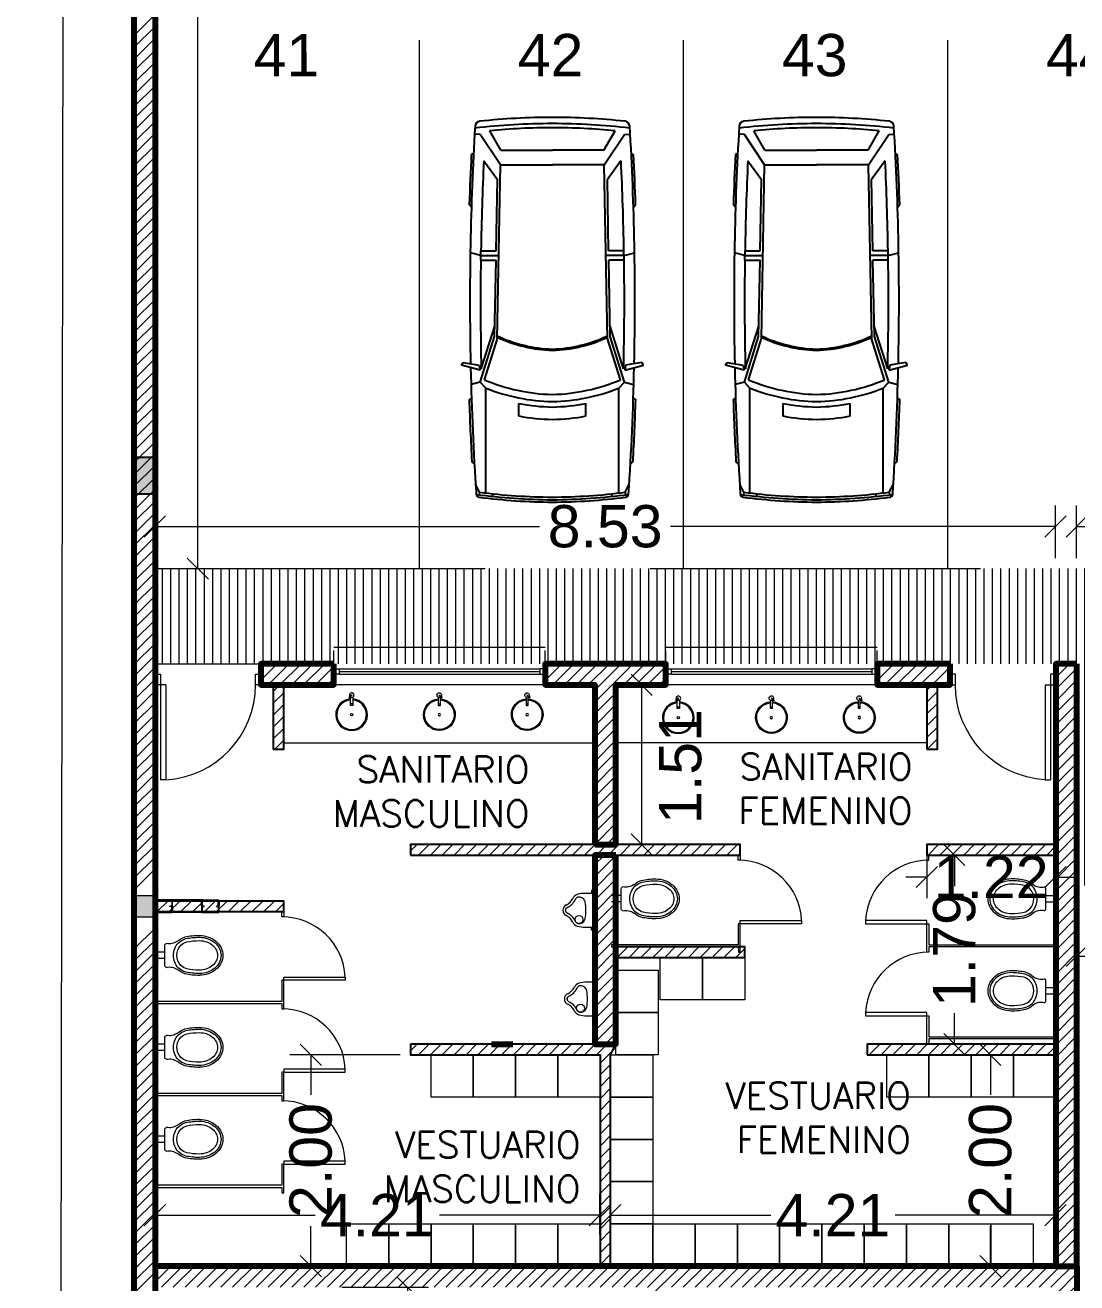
# Model space of a CAD drawing. Header units: inches. Extents: x 2 to 337, y 2 to 182.
# Drawn here: x 140.12 to 150.08, y 118.49 to 130.39 of the extents above; entities that cross this region are included whole.
import ezdxf

# ---------------------------------------------------------------- set-up
doc = ezdxf.new("R2010")
doc.units = ezdxf.units.IN
doc.header["$MEASUREMENT"] = 0
for name, pattern in [('ACAD_ISO10W100', [18, 12, -3, 0, -3]), ('HIDDEN2', [4.7625, 3.175, -1.5875]), ('LÍNEAS_OCULTAS2', [0.1875, 0.125, -0.0625])]:
    doc.linetypes.add(name, pattern=pattern)
for name, color, linetype, lineweight in [('01 eje', 30, 'ACAD_ISO10W100', 9), ('ARQ-CARPINTERIAS', 4, 'Continuous', 9), ('IS-SANITARIOS', 6, 'Continuous', 9), ('L COTAS', 1, 'Continuous', 9), ('l gris', 9, 'Continuous', 5), ('l muro', 5, 'Continuous', 80), ('L PROYEC', 4, 'HIDDEN2', 9), ('LAVADO MU', 10, 'Continuous', 5), ('smr acero', 170, 'Continuous', 15)]:
    doc.layers.add(name, color=color, linetype=linetype, lineweight=lineweight)
for name, color, linetype in [('01-COTAS ESTRUCTURA', 9, 'Continuous'), ('ARQ-MUROCERAMICO8X18X33', 3, 'Continuous'), ('ARQ-TXTS LOCAL', 3, 'Continuous'), ('AUTOS', 9, 'Continuous'), ('l olumnas', 140, 'Continuous')]:
    doc.layers.add(name, color=color, linetype=linetype)
doc.styles.add('2mm para 1.100', font='ARIAL.TTF')
doc.styles.add('3mm para 1.100', font='ARIAL.TTF')
doc.styles.add('RomanS', font='romans.shx')
doc.dimstyles.new('cotas 1.100', dxfattribs={"dimscale": 2, "dimtxt": 0.2, "dimasz": 0.1, "dimexe": 0.1, "dimexo": 0.05, "dimgap": 0.05, "dimtad": 0, "dimzin": 0, "dimdsep": 46, "dimtxsty": '2mm para 1.100', "dimblk": 'OBLIQUE', "dimcen": 0.09, "dimclrd": 256, "dimclre": 256, "dimclrt": 256, "dimaunit": 1, "dimadec": 3, "dimazin": 0, "dimtfac": 1, "dimtofl": 0, "dimtmove": 2, "dimatfit": 3, "dimfxl": 0, "dimtolj": 1, "dimtzin": 0, "dimlwd": -1, "dimlwe": -1, "dimarcsym": 0})
pattern_1 = [(45, (-3306.593005, -702.29074), (-0.0561266008, 0.0561266008), [])]
pattern_2 = [(45, (-3306.593004, -701.49083), (-0.0561266008, 0.0561266008), [])]

# ---------------------------------------------------------------- blocks, each defined once
blk = doc.blocks.new('terreno1')
at = {"layer": '01 eje', "ltscale": 0.05}
blk.add_line((2858.813, 860.328), (2858.813, 730.799), dxfattribs=at)
blk = doc.blocks.new('Bacha de baño 2 pl')
for p, q in [((-0.004, -0.16), (-0.024, -0.176)), ((-0.024, -0.188), (0.004, -0.161)), ((-0.024, -0.176), (-0.024, -0.188)), ((-0.01, -0.256), (-0.01, -0.179)), ((0.011, -0.179), (0.011, -0.256)), ((0.011, -0.243), (-0.01, -0.243)), ((0.011, -0.256), (-0.01, -0.256)), ((0.011, -0.256), (-0.01, -0.256))]:
    blk.add_line(p, q)
at = {"color": 252}
blk.add_circle((0, -0.344), 0.0113, dxfattribs=at)
for centre, radius, start, end in [((0, -0.344), 0.15, 93.6546, 85.9198), ((0, -0.344), 0.14, 93.916, 85.6278), ((0.001, -0.16), 0.0219, 297.5209, 211.2432), ((0.001, -0.16), 0.0219, 232.7873, 242.4791), ((0.001, -0.16), 0.0219, 242.4791, 297.5209), ((-0.002, -0.169), 0.00944, 54.747, 102.6245)]:
    blk.add_arc(centre, radius, start, end)
blk = doc.blocks.new('LZ-PM01$0$MEWAFND$0$MINGI')
for p, q in [((-0.188, 0.016), (-0.168, 0.016)), ((-0.188, 0), (-0.188, 0.016)), ((0.188, 0), (-0.188, 0)), ((0.188, 0.016), (0.168, 0.016)), ((0.188, 0), (0.188, 0.016))]:
    blk.add_line(p, q)
for centre, radius, start, end in [((-0.202, 0.346), 0.17, 302.4219, 333.4809), ((-0.202, 0.346), 0.196, 302.4219, 333.4809), ((-0.001, 0.252), 0.0524, 88.4121, 159.8647), ((-0.015, 0.255), 0.0124, 149.9952, 163.3504), ((-0.001, 0.252), 0.0264, 88.4121, 159.8647), ((0, 0.299), 0.0202, 267.956, 272.044), ((0.001, 0.252), 0.0524, 20.1353, 91.5879), ((0.001, 0.252), 0.0264, 20.1353, 91.5879), ((0.015, 0.255), 0.0124, 16.6496, 30.0048), ((0.202, 0.346), 0.196, 206.5191, 237.5781), ((0.202, 0.346), 0.17, 206.5191, 237.5781), ((0.16, 0.08), 0.32, 165.54, 180), ((-0.087, 0.143), 0.0648, 111.7562, 164.4084), ((-0.087, 0.143), 0.0388, 111.7562, 111.7562), ((-0.061, 0.142), 0.0647, 170.1127, 245.0367), ((-0.087, 0.143), 0.0388, 118.9977, 164.4084), ((-0.141, 0.258), 0.0887, 293.0794, 299.3743), ((0.061, 0.142), 0.0647, 294.9633, 9.8873), ((0.141, 0.258), 0.0887, 240.6257, 246.9206), ((0.087, 0.143), 0.0388, 15.5916, 61.0023), ((0.087, 0.143), 0.0648, 15.5916, 68.2438), ((-0.16, 0.08), 0.32, 0, 14.46), ((-0.168, 0.024), 0.008, 270, 1.2596), ((1.082, 0.051), 1.242, 178.6838, 181.2596), ((-0.06, 0.149), 0.0714, 247.0115, 257.3819), ((0, 0.496), 0.423, 259.6448, 270), ((0, 0.496), 0.423, 270, 280.3552), ((0.06, 0.149), 0.0714, 282.6181, 292.9885), ((-1.082, 0.051), 1.242, 358.7404, 1.3162), ((0.168, 0.024), 0.008, 178.7404, 270)]:
    blk.add_arc(centre, radius, start, end)
blk = doc.blocks.new('Inodoro')
for p, q in [((626.156, 117.888), (626.341, 117.888)), ((626.219, 117.888), (626.219, 117.797)), ((626.279, 117.888), (626.279, 117.797))]:
    blk.add_line(p, q)
for points in [[(626.248, 118.421, 0.114233), (626.185, 118.406, 0.103679), (626.128, 118.362, 0.091573), (626.091, 118.297, 0.084524), (626.077, 118.216, 0.050698), (626.09, 118.087, 0.096685), (626.129, 118.018, 0.193549), (626.249, 117.971, 0.193549), (626.368, 118.018, 0.096685), (626.407, 118.087, 0.050698), (626.42, 118.216, 0.084524), (626.406, 118.297, 0.091573), (626.369, 118.362, 0.103679), (626.312, 118.406, 0.114233), (626.249, 118.421)], [(626.248, 118.388, 0.114233), (626.199, 118.377, 0.103679), (626.153, 118.341, 0.091573), (626.121, 118.286, 0.084532), (626.109, 118.216, 0.049852), (626.121, 118.096, 0.091573), (626.153, 118.041, 0.190851), (626.249, 118.003, 0.190851), (626.344, 118.041, 0.091573), (626.376, 118.096, 0.049852), (626.388, 118.216, 0.084532), (626.376, 118.286, 0.091573), (626.344, 118.341, 0.103679), (626.298, 118.377, 0.114233), (626.249, 118.388)]]:
    blk.add_lwpolyline(points, format="xyb")
for centre, radius, start, end in [((626.263, 118.248), 0.194, 116.0672, 139.7441), ((626.248, 118.278), 0.16, 90, 116.0672), ((626.249, 118.278), 0.16, 63.9328, 90), ((626.234, 118.248), 0.194, 40.2559, 63.9328), ((626.322, 118.216), 0.262, 160.6726, 180), ((626.286, 118.228), 0.224, 139.7441, 160.6726), ((626.211, 118.228), 0.224, 19.3274, 40.2559), ((626.175, 118.216), 0.262, 0, 19.3274), ((626.697, 118.216), 0.638, 179.974, 192.3597), ((625.8, 118.216), 0.638, 347.6403, 0.026), ((626.286, 118.153), 0.224, 199.3274, 220.2559), ((626.211, 118.153), 0.224, 319.7441, 340.6726), ((626.019, 117.935), 0.12, 345.846, 37.6011), ((626.478, 117.935), 0.12, 142.3989, 194.154), ((626.156, 117.908), 0.02, 188.0487, 271.2546), ((626.341, 117.908), 0.02, 268.7454, 351.9513)]:
    blk.add_arc(centre, radius, start, end)
blk = doc.blocks.new('SE-PM01$0$P3')
for p, q in [((7, 19.56), (6.1, 19.56)), ((6.1, 19.509), (6.1, 19.56)), ((7, 19.509), (7, 19.56))]:
    blk.add_line(p, q)
at = {"ltscale": 200}
blk.add_line((7, 19.509), (6.1, 19.509), dxfattribs=at)
for points in [[(7.1, 19.61), (7.1, 19.56), (7, 19.56), (7, 19.61)], [(7.1, 18.66), (7.1, 18.61), (7, 18.61), (7, 18.66)]]:
    blk.add_lwpolyline(points, close=True, dxfattribs=at)
blk.add_arc((7, 19.56), 0.9, 183.2763, 270, dxfattribs=at)
blk = doc.blocks.new('E-120')
for p, q in [((1.249, 0.685), (1.297, 0.862)), ((1.297, 0.862), (1.321, 0.845)), ((1.321, 0.845), (1.297, 0.693)), ((0.094, 0.689), (0.171, 0.727)), ((0.361, 0.738), (0.383, 0.763)), ((0.982, 0.765), (0.969, 0.788)), ((1.136, 0.683), (1.111, 0.769)), ((2.333, 0.678), (2.358, 0.777)), ((2.789, 0.766), (2.813, 0.786)), ((3.294, 0.746), (3.29, 0.767)), ((3.477, 0.683), (3.48, 0.736)), ((0.094, 0.689), (0.069, 0.692)), ((0.086, 0.63), (1.078, 0.63)), ((1.078, 0.63), (1.136, 0.683)), ((1.136, 0.683), (1.566, 0.548)), ((1.158, 0.644), (1.558, 0.518)), ((1.297, 0.693), (1.249, 0.685)), ((1.26, 0.674), (1.665, 0.546)), ((2.29, 0.678), (2.29, 0.534)), ((2.29, 0.678), (2.378, 0.677)), ((2.333, 0.678), (2.333, 0.507)), ((2.378, 0.678), (2.378, 0.532)), ((3.228, 0.649), (3.052, 0.52)), ((3.191, 0.491), (3.477, 0.683)), ((0.079, 0.567), (0.054, 0.569)), ((1.546, 0.522), (3.191, 0.491)), ((1.566, 0.548), (2.29, 0.534)), ((2.378, 0.532), (3.052, 0.52)), ((3.191, 0.491), (3.191, 0)), ((3.328, 0.488), (3.513, 0.594)), ((3.328, 0.488), (3.328, 0)), ((0.814, 0.317), (0.934, 0.317)), ((3.191, -0.491), (3.191, 0)), ((3.328, -0.488), (3.328, 0)), ((0.814, -0.317), (0.934, -0.317)), ((0.078, -0.558), (0.053, -0.562)), ((1.136, -0.683), (1.566, -0.548)), ((1.158, -0.644), (1.558, -0.518)), ((1.26, -0.674), (1.665, -0.546)), ((1.546, -0.522), (3.191, -0.491)), ((1.566, -0.548), (2.29, -0.534)), ((2.29, -0.678), (2.29, -0.534)), ((2.333, -0.678), (2.333, -0.507)), ((2.378, -0.532), (3.052, -0.52)), ((2.378, -0.678), (2.378, -0.532)), ((3.228, -0.649), (3.052, -0.52)), ((3.191, -0.491), (3.477, -0.683)), ((3.328, -0.488), (3.513, -0.594)), ((0.094, -0.689), (0.069, -0.692)), ((0.086, -0.63), (1.078, -0.63)), ((0.094, -0.689), (0.171, -0.727)), ((1.078, -0.63), (1.136, -0.683)), ((1.136, -0.683), (1.111, -0.769)), ((1.249, -0.685), (1.297, -0.862)), ((1.297, -0.693), (1.249, -0.685)), ((1.321, -0.845), (1.297, -0.693)), ((2.29, -0.678), (2.378, -0.677)), ((2.333, -0.678), (2.358, -0.777)), ((3.477, -0.683), (3.48, -0.736)), ((0.361, -0.738), (0.383, -0.763)), ((0.982, -0.765), (0.969, -0.788)), ((2.789, -0.766), (2.813, -0.786)), ((3.294, -0.746), (3.29, -0.767)), ((1.297, -0.862), (1.321, -0.845))]:
    blk.add_line(p, q)
for centre, radius, start, end in [((5.769, -0.04), 5.747, 172.3934, 179.5979), ((0.077, 0.691), 0.03, 93.7373, 172.6816), ((1.903, -27.265), 28.046, 91.2874, 93.7373), ((1.903, -27.265), 28.069, 91.9055, 93.1027), ((1.903, -27.265), 28.046, 86.6212, 91.2121), ((1.903, -27.258), 28.06, 87.167, 88.1406), ((-2.869, -0.011), 6.45, 0.1016, 6.6242), ((3.553, 0.682), 0.05, 6.1594, 86.6212), ((5.769, -0.04), 5.769, 172.6816, 179.5994), ((5.769, -0.04), 5.722, 172.6816, 179.5961), ((2.76, -0.04), 1.81, 158.2817, 178.7222), ((2.76, -0.04), 1.742, 156.8644, 178.6721), ((1.903, -27.265), 27.946, 89.2062, 91.3172), ((1.903, -27.265), 27.946, 87.2823, 89.0264), ((-2.869, -0.011), 6.509, 0.1007, 6.1594), ((2.76, -0.04), 1.325, 155.0855, 178.2544), ((2.76, -0.04), 1.313, 154.6813, 178.2383), ((-2.869, -0.011), 6.411, 0.1023, 5.4171), ((2.76, -0.04), 1.978, 169.5792, 178.8307), ((2.76, -0.04), 1.861, 168.9125, 178.7568), ((5.769, 0.04), 5.769, 180.4006, 187.3184), ((5.769, 0.04), 5.747, 180.4021, 187.6066), ((5.769, 0.04), 5.722, 180.4039, 187.3184), ((2.76, 0.04), 1.978, 181.1693, 190.4208), ((2.76, 0.04), 1.861, 181.2432, 191.0875), ((2.76, 0.04), 1.81, 181.2778, 201.7183), ((2.76, 0.04), 1.742, 181.3279, 203.1356), ((2.76, 0.04), 1.325, 181.7456, 204.9145), ((2.76, 0.04), 1.313, 181.7617, 205.3187), ((-2.869, 0.011), 6.45, 353.3758, 359.8984), ((-2.869, 0.011), 6.411, 354.5829, 359.8977), ((-2.869, 0.011), 6.509, 353.8406, 359.8993), ((0.077, -0.691), 0.03, 187.3184, 266.2627), ((1.903, 27.265), 27.946, 268.6828, 270.7938), ((1.903, 27.265), 27.946, 270.9736, 272.7177), ((3.553, -0.682), 0.05, 273.3788, 353.8406), ((1.903, 27.265), 28.046, 266.2627, 268.7126), ((1.903, 27.265), 28.069, 266.8973, 268.0945), ((1.903, 27.265), 28.046, 268.7879, 273.3788), ((1.903, 27.258), 28.06, 271.8594, 272.833)]:
    blk.add_arc(centre, radius, start, end)
blk = doc.blocks.new('_Oblique')
at = {"color": 0, "linetype": 'ByBlock', "lineweight": -2}
blk.add_line((-0.5, -0.5), (0.5, 0.5), dxfattribs=at)
blk = doc.blocks.new('*D301')
at = {"layer": 'Defpoints', "color": 0}
for p in [(140.52, 156.769), (141.35, 156.768), (141.15, 31.949)]:
    blk.add_point(p, dxfattribs=at)
at = {"layer": 'L COTAS'}
for p, q in [((141.25, 156.768), (140.32, 156.77)), ((140.52, 156.769), (140.421, 95.269)), ((140.32, 31.95), (140.418, 93.45)), ((141.05, 31.949), (140.12, 31.95))]:
    blk.add_line(p, q, dxfattribs=at)
at = {"layer": 'L COTAS', "xscale": 0.2, "yscale": 0.2, "zscale": 0.2}
for p, rotation in [((140.52, 156.769), 89.90828215739022), ((140.32, 31.95), 269.9082821573902)]:
    blk.add_blockref('_Oblique', p, dxfattribs=dict(at, rotation=rotation))
at = {"layer": 'L COTAS', "insert": (140.42, 94.36), "char_height": 0.4, "attachment_point": 5, "rotation": 89.9083, "style": '2mm para 1.100'}
blk.add_mtext('\\A1;124.82', dxfattribs=at)
blk = doc.blocks.new('*D302')
at = {"layer": 'Defpoints', "color": 0}
for p in [(141.35, 156.594), (141.755, 156.594), (141.35, 125.25)]:
    blk.add_point(p, dxfattribs=at)
at = {"layer": 'L COTAS'}
for p, q in [((141.45, 156.594), (141.955, 156.594)), ((141.755, 156.594), (141.755, 141.696)), ((141.755, 125.25), (141.755, 140.148)), ((141.45, 125.25), (141.955, 125.25))]:
    blk.add_line(p, q, dxfattribs=at)
at = {"layer": 'L COTAS', "xscale": 0.2, "yscale": 0.2, "zscale": 0.2}
for p, rotation in [((141.755, 156.594), 90), ((141.755, 125.25), 270)]:
    blk.add_blockref('_Oblique', p, dxfattribs=dict(at, rotation=rotation))
at = {"layer": 'L COTAS', "insert": (141.755, 140.922), "char_height": 0.4, "attachment_point": 5, "rotation": 90, "style": '2mm para 1.100'}
blk.add_mtext('\\A1;31.34', dxfattribs=at)
blk = doc.blocks.new('*D303')
at = {"layer": 'Defpoints', "color": 0}
for p in [(149.873, 125.648), (141.347, 125.25), (149.873, 125.25)]:
    blk.add_point(p, dxfattribs=at)
at = {"layer": 'L COTAS'}
for p, q in [((141.347, 125.35), (141.347, 125.848)), ((149.873, 125.35), (149.873, 125.848)), ((141.347, 125.648), (144.99, 125.648)), ((149.873, 125.648), (146.23, 125.648))]:
    blk.add_line(p, q, dxfattribs=at)
at = {"layer": 'L COTAS', "xscale": 0.2, "yscale": 0.2, "zscale": 0.2, "rotation": 180}
blk.add_blockref('_Oblique', (141.347, 125.648), dxfattribs=at)
at = {"layer": 'L COTAS', "xscale": 0.2, "yscale": 0.2, "zscale": 0.2}
blk.add_blockref('_Oblique', (149.873, 125.648), dxfattribs=at)
at = {"layer": 'L COTAS', "insert": (145.61, 125.648), "char_height": 0.4, "attachment_point": 5, "style": '2mm para 1.100'}
blk.add_mtext('\\A1;8.53', dxfattribs=at)
blk = doc.blocks.new('*D304')
at = {"layer": 'Defpoints', "color": 0}
for p in [(184.909, 125.648), (150.073, 125.25), (184.909, 125.254)]:
    blk.add_point(p, dxfattribs=at)
at = {"layer": 'L COTAS'}
for p, q in [((150.073, 125.35), (150.073, 125.848)), ((184.909, 125.354), (184.909, 125.848)), ((150.073, 125.648), (166.717, 125.648)), ((184.909, 125.648), (168.265, 125.648))]:
    blk.add_line(p, q, dxfattribs=at)
at = {"layer": 'L COTAS', "xscale": 0.2, "yscale": 0.2, "zscale": 0.2, "rotation": 180}
blk.add_blockref('_Oblique', (150.073, 125.648), dxfattribs=at)
at = {"layer": 'L COTAS', "xscale": 0.2, "yscale": 0.2, "zscale": 0.2}
blk.add_blockref('_Oblique', (184.909, 125.648), dxfattribs=at)
at = {"layer": 'L COTAS', "insert": (167.491, 125.648), "char_height": 0.4, "attachment_point": 5, "style": '2mm para 1.100'}
blk.add_mtext('\\A1;34.84', dxfattribs=at)
blk = doc.blocks.new('*D305')
at = {"layer": 'Defpoints', "color": 0}
for p in [(145.71, 124.15), (145.955, 122.64), (145.955, 122.64)]:
    blk.add_point(p, dxfattribs=at)
at = {"layer": 'L COTAS'}
for p, q in [((145.81, 124.15), (146.155, 124.15)), ((145.955, 124.15), (145.955, 122.64)), ((145.855, 122.64), (145.755, 122.64))]:
    blk.add_line(p, q, dxfattribs=at)
at = {"layer": 'L COTAS', "xscale": 0.2, "yscale": 0.2, "zscale": 0.2}
for p, rotation in [((145.955, 124.15), 90), ((145.955, 122.64), 270)]:
    blk.add_blockref('_Oblique', p, dxfattribs=dict(at, rotation=rotation))
at = {"layer": 'L COTAS', "insert": (146.323, 123.377), "char_height": 0.4, "attachment_point": 5, "rotation": 90, "style": '2mm para 1.100'}
blk.add_mtext('\\A1;1.51', dxfattribs=at)
blk = doc.blocks.new('*D306')
at = {"layer": 'Defpoints', "color": 0}
for p in [(148.655, 122.59), (149.873, 122.64), (149.873, 122.332)]:
    blk.add_point(p, dxfattribs=at)
at = {"layer": 'L COTAS'}
for p, q in [((148.655, 122.49), (148.655, 122.132)), ((149.873, 122.54), (149.873, 122.132)), ((148.655, 122.332), (148.455, 122.332)), ((149.873, 122.332), (150.073, 122.332))]:
    blk.add_line(p, q, dxfattribs=at)
at = {"layer": 'L COTAS', "xscale": 0.2, "yscale": 0.2, "zscale": 0.2}
blk.add_blockref('_Oblique', (148.655, 122.332), dxfattribs=at)
at = {"layer": 'L COTAS', "xscale": 0.2, "yscale": 0.2, "zscale": 0.2, "rotation": 180}
blk.add_blockref('_Oblique', (149.873, 122.332), dxfattribs=at)
at = {"layer": 'L COTAS', "insert": (149.264, 122.332), "char_height": 0.4, "attachment_point": 5, "style": '2mm para 1.100'}
blk.add_mtext('\\A1;1.22', dxfattribs=at)
blk = doc.blocks.new('*D307')
at = {"layer": 'Defpoints', "color": 0}
for p in [(149.873, 119.133), (145.66, 118.85), (149.873, 118.85)]:
    blk.add_point(p, dxfattribs=at)
at = {"layer": 'L COTAS'}
for p, q in [((145.66, 118.95), (145.66, 119.333)), ((149.873, 118.95), (149.873, 119.333)), ((145.66, 119.133), (147.177, 119.133)), ((149.873, 119.133), (148.355, 119.133))]:
    blk.add_line(p, q, dxfattribs=at)
at = {"layer": 'L COTAS', "xscale": 0.2, "yscale": 0.2, "zscale": 0.2, "rotation": 180}
blk.add_blockref('_Oblique', (145.66, 119.133), dxfattribs=at)
at = {"layer": 'L COTAS', "xscale": 0.2, "yscale": 0.2, "zscale": 0.2}
blk.add_blockref('_Oblique', (149.873, 119.133), dxfattribs=at)
at = {"layer": 'L COTAS', "insert": (147.766, 119.133), "char_height": 0.4, "attachment_point": 5, "style": '2mm para 1.100'}
blk.add_mtext('\\A1;4.21', dxfattribs=at)
blk = doc.blocks.new('*D308')
at = {"layer": 'Defpoints', "color": 0}
for p in [(148.916, 122.54), (149.022, 122.54), (148.916, 120.75)]:
    blk.add_point(p, dxfattribs=at)
at = {"layer": 'L COTAS'}
for p, q in [((148.922, 122.54), (148.716, 122.54)), ((148.916, 122.54), (148.916, 122.246)), ((148.916, 120.75), (148.916, 121.044)), ((148.816, 120.75), (148.716, 120.75))]:
    blk.add_line(p, q, dxfattribs=at)
at = {"layer": 'L COTAS', "xscale": 0.2, "yscale": 0.2, "zscale": 0.2}
for p, rotation in [((148.916, 122.54), 90), ((148.916, 120.75), 270)]:
    blk.add_blockref('_Oblique', p, dxfattribs=dict(at, rotation=rotation))
at = {"layer": 'L COTAS', "insert": (148.916, 121.645), "char_height": 0.4, "attachment_point": 5, "rotation": 90, "style": '2mm para 1.100'}
blk.add_mtext('\\A1;1.79', dxfattribs=at)
blk = doc.blocks.new('*D309')
at = {"layer": 'Defpoints', "color": 0}
for p in [(141.347, 119.133), (141.347, 118.85), (145.56, 118.85)]:
    blk.add_point(p, dxfattribs=at)
at = {"layer": 'L COTAS'}
for p, q in [((141.347, 118.95), (141.347, 119.333)), ((145.56, 118.95), (145.56, 119.333)), ((141.347, 119.133), (142.865, 119.133)), ((145.56, 119.133), (144.043, 119.133))]:
    blk.add_line(p, q, dxfattribs=at)
at = {"layer": 'L COTAS', "xscale": 0.2, "yscale": 0.2, "zscale": 0.2, "rotation": 180}
blk.add_blockref('_Oblique', (141.347, 119.133), dxfattribs=at)
at = {"layer": 'L COTAS', "xscale": 0.2, "yscale": 0.2, "zscale": 0.2}
blk.add_blockref('_Oblique', (145.56, 119.133), dxfattribs=at)
at = {"layer": 'L COTAS', "insert": (143.454, 119.133), "char_height": 0.4, "attachment_point": 5, "style": '2mm para 1.100'}
blk.add_mtext('\\A1;4.21', dxfattribs=at)
blk = doc.blocks.new('*D385')
at = {"layer": 'Defpoints', "color": 0}
for p in [(148.982, 120.65), (148.982, 118.65), (149.257, 118.65)]:
    blk.add_point(p, dxfattribs=at)
at = {"layer": 'L COTAS'}
for p, q in [((149.082, 120.65), (149.457, 120.65)), ((149.257, 120.65), (149.257, 120.272)), ((149.257, 118.65), (149.257, 119.028)), ((149.082, 118.65), (149.457, 118.65))]:
    blk.add_line(p, q, dxfattribs=at)
at = {"layer": 'L COTAS', "xscale": 0.2, "yscale": 0.2, "zscale": 0.2}
for p, rotation in [((149.257, 120.65), 90), ((149.257, 118.65), 270)]:
    blk.add_blockref('_Oblique', p, dxfattribs=dict(at, rotation=rotation))
at = {"layer": 'L COTAS', "insert": (149.257, 119.65), "char_height": 0.4, "attachment_point": 5, "rotation": 90, "style": '2mm para 1.100'}
blk.add_mtext('\\A1;2.00', dxfattribs=at)
blk = doc.blocks.new('*D464')
at = {"layer": 'Defpoints', "color": 0}
for p in [(143.769, 120.65), (142.824, 118.65), (143.769, 118.65)]:
    blk.add_point(p, dxfattribs=at)
at = {"layer": 'L COTAS'}
for p, q in [((143.669, 120.65), (142.624, 120.65)), ((142.824, 120.65), (142.824, 120.272)), ((142.824, 118.65), (142.824, 119.028)), ((143.669, 118.65), (142.624, 118.65))]:
    blk.add_line(p, q, dxfattribs=at)
at = {"layer": 'L COTAS', "xscale": 0.2, "yscale": 0.2, "zscale": 0.2}
for p, rotation in [((142.824, 120.65), 90), ((142.824, 118.65), 270)]:
    blk.add_blockref('_Oblique', p, dxfattribs=dict(at, rotation=rotation))
at = {"layer": 'L COTAS', "insert": (142.824, 119.65), "char_height": 0.4, "attachment_point": 5, "rotation": 90, "style": '2mm para 1.100'}
blk.add_mtext('\\A1;2.00', dxfattribs=at)
blk = doc.blocks.new('*D386')
at = {"layer": 'Defpoints', "color": 0}
for p in [(153.017, 122.002), (153.017, 121.584), (150.075, 121.152)]:
    blk.add_point(p, dxfattribs=at)
at = {"layer": 'L COTAS'}
for p, q in [((153.017, 121.902), (153.017, 121.384)), ((150.075, 121.252), (150.075, 121.784)), ((150.075, 121.584), (150.924, 121.584)), ((153.017, 121.584), (152.168, 121.584))]:
    blk.add_line(p, q, dxfattribs=at)
at = {"layer": 'L COTAS', "xscale": 0.2, "yscale": 0.2, "zscale": 0.2, "rotation": 180}
blk.add_blockref('_Oblique', (150.075, 121.584), dxfattribs=at)
at = {"layer": 'L COTAS', "xscale": 0.2, "yscale": 0.2, "zscale": 0.2}
blk.add_blockref('_Oblique', (153.017, 121.584), dxfattribs=at)
at = {"layer": 'L COTAS', "insert": (151.546, 121.584), "char_height": 0.4, "attachment_point": 5, "style": '2mm para 1.100'}
blk.add_mtext('\\A1;2.94', dxfattribs=at)
blk = doc.blocks.new('*D390')
at = {"layer": 'Defpoints', "color": 0}
for p in [(143.017, 118.45), (143.739, 118.45), (143.017, 115.355)]:
    blk.add_point(p, dxfattribs=at)
at = {"layer": 'L COTAS'}
for p, q in [((143.117, 118.45), (143.939, 118.45)), ((143.739, 118.45), (143.739, 117.522)), ((143.739, 115.355), (143.739, 116.283)), ((143.117, 115.355), (143.939, 115.355))]:
    blk.add_line(p, q, dxfattribs=at)
at = {"layer": 'L COTAS', "xscale": 0.2, "yscale": 0.2, "zscale": 0.2}
for p, rotation in [((143.739, 118.45), 90), ((143.739, 115.355), 270)]:
    blk.add_blockref('_Oblique', p, dxfattribs=dict(at, rotation=rotation))
at = {"layer": 'L COTAS', "insert": (143.739, 116.902), "char_height": 0.4, "attachment_point": 5, "rotation": 90, "style": '2mm para 1.100'}
blk.add_mtext('\\A1;3.09', dxfattribs=at)
blk = doc.blocks.new('base1')
at = {"layer": 'smr acero'}
h = blk.add_hatch(color=256, dxfattribs=at)
h.dxf.hatch_style = 1
h.paths.add_polyline_path([(4862.665, 1040.797), (4862.665, 1040.597), (4862.465, 1040.597), (4862.465, 1040.797)])
for p, q in [((4863.111, 1040.757), (4862.809, 1040.757)), ((4863.111, 1040.637), (4862.809, 1040.637))]:
    blk.add_line(p, q, dxfattribs=at)
blk.add_lwpolyline([(4862.465, 1040.597), (4862.665, 1040.597), (4862.665, 1040.797), (4862.465, 1040.797)], close=True, dxfattribs=at)
for points in [[(4862.819, 1040.757), (4862.671, 1040.757, 0.414214), (4862.665, 1040.751), (4862.665, 1040.703, 0.414214), (4862.671, 1040.697), (4862.685, 1040.697), (4862.685, 1040.699), (4862.673, 1040.699, -0.414214), (4862.667, 1040.705), (4862.667, 1040.749, -0.414214), (4862.673, 1040.755), (4862.817, 1040.755, -0.414214), (4862.823, 1040.749), (4862.823, 1040.705, -0.414214), (4862.817, 1040.699), (4862.805, 1040.699), (4862.805, 1040.697), (4862.819, 1040.697, 0.414214), (4862.825, 1040.703), (4862.825, 1040.751, 0.414214)], [(4862.819, 1040.637), (4862.671, 1040.637, -0.414214), (4862.665, 1040.643), (4862.665, 1040.691, -0.414214), (4862.671, 1040.697), (4862.685, 1040.697), (4862.685, 1040.695), (4862.673, 1040.695, 0.414214), (4862.667, 1040.689), (4862.667, 1040.645, 0.414214), (4862.673, 1040.639), (4862.817, 1040.639, 0.414214), (4862.823, 1040.645), (4862.823, 1040.689, 0.414214), (4862.817, 1040.695), (4862.805, 1040.695), (4862.805, 1040.697), (4862.819, 1040.697, -0.414214), (4862.825, 1040.691), (4862.825, 1040.643, -0.414214)], [(4863.111, 1040.757), (4863.259, 1040.757, -0.414214), (4863.265, 1040.751), (4863.265, 1040.703, -0.414214), (4863.259, 1040.697), (4863.245, 1040.697), (4863.245, 1040.699), (4863.257, 1040.699, 0.414214), (4863.263, 1040.705), (4863.263, 1040.749, 0.414214), (4863.257, 1040.755), (4863.113, 1040.755, 0.414214), (4863.107, 1040.749), (4863.107, 1040.705, 0.414214), (4863.113, 1040.699), (4863.125, 1040.699), (4863.125, 1040.697), (4863.111, 1040.697, -0.414214), (4863.105, 1040.703), (4863.105, 1040.751, -0.414214)], [(4863.111, 1040.637), (4863.259, 1040.637, 0.414214), (4863.265, 1040.643), (4863.265, 1040.691, 0.414214), (4863.259, 1040.697), (4863.245, 1040.697), (4863.245, 1040.695), (4863.257, 1040.695, -0.414214), (4863.263, 1040.689), (4863.263, 1040.645, -0.414214), (4863.257, 1040.639), (4863.113, 1040.639, -0.414214), (4863.107, 1040.645), (4863.107, 1040.689, -0.414214), (4863.113, 1040.695), (4863.125, 1040.695), (4863.125, 1040.697), (4863.111, 1040.697, 0.414214), (4863.105, 1040.691), (4863.105, 1040.643, 0.414214)]]:
    blk.add_lwpolyline(points, format="xyb", close=True, dxfattribs=at)

msp = doc.modelspace()

# ---------------------------------------------------------------- hatches: boundary and pattern name
at = {"layer": 'l gris'}
h = msp.add_hatch(dxfattribs=at)
h.set_pattern_fill('LINE', color=256, scale=0.025, angle=90)
h.set_pattern_definition([(90, (-3667.70768, -701.38761), (-0.079375, 5e-18), [])])
h.paths.add_polyline_path([(141.35, 125.25), (170.35, 125.25), (170.369, 125.055), (170.426, 124.868), (170.518, 124.695), (170.643, 124.543), (170.794, 124.419), (170.967, 124.326), (171.155, 124.269), (171.35, 124.25), (185.111, 124.25), (185.156, 122.252), (150.075, 122.252), (150.075, 124.35), (141.35, 124.35)])
at = {"layer": 'LAVADO MU'}
h = msp.add_hatch(dxfattribs=at)
h.set_pattern_fill('ANSI31', color=256, scale=0.025)
h.set_pattern_definition([(45, (-3306.30739, -703.44083), (-0.0561266008, 0.0561266008), [])])
h.paths.add_polyline_path([(150.075, 124.35), (149.875, 124.35), (149.875, 118.65), (141.35, 118.65), (141.35, 118.45), (146.012, 118.45), (146.012, 116.505), (144.862, 116.505), (144.862, 116.355), (146.162, 116.355), (146.162, 118.45), (149.875, 118.45), (149.875, 115.357), (146.012, 115.357), (146.012, 115.207), (149.875, 115.207), (149.875, 113.354), (149.412, 113.354), (149.412, 113.138), (150.075, 113.154)])
h = msp.add_hatch(dxfattribs=at)
h.set_pattern_fill('ANSI31', color=256, scale=0.025)
h.set_pattern_definition(pattern_1)
h.paths.add_polyline_path([(143.041, 124.35), (142.35, 124.35), (142.35, 124.15), (142.469, 124.15), (142.469, 124.15), (142.569, 124.15), (143.041, 124.15)])
h = msp.add_hatch(dxfattribs=at)
h.set_pattern_fill('ANSI31', color=256, scale=0.025)
h.set_pattern_definition(pattern_1)
h.paths.add_polyline_path([(146.184, 124.35), (145.041, 124.35), (145.041, 124.15), (145.512, 124.15), (145.512, 122.64), (145.712, 122.64), (145.712, 124.15), (146.184, 124.15)])
h = msp.add_hatch(dxfattribs=at)
h.set_pattern_fill('ANSI31', color=256, scale=0.025)
h.set_pattern_definition(pattern_1)
h.paths.add_polyline_path([(148.875, 124.35), (148.184, 124.35), (148.184, 124.15), (148.655, 124.15), (148.655, 124.15), (148.755, 124.15), (148.875, 124.15)], flags=17)
h = msp.add_hatch(dxfattribs=at)
h.set_pattern_fill('ANSI31', color=256, scale=0.025)
h.set_pattern_definition(pattern_1)
h.paths.add_polyline_path([(142.569, 124.15), (142.469, 124.15), (142.469, 123.54), (142.569, 123.54)])
h = msp.add_hatch(dxfattribs=at)
h.set_pattern_fill('ANSI31', color=256, scale=0.025)
h.set_pattern_definition(pattern_1)
h.paths.add_polyline_path([(148.755, 124.15), (148.655, 124.15), (148.655, 123.54), (148.755, 123.54)])
h = msp.add_hatch(dxfattribs=at)
h.set_pattern_fill('ANSI31', color=256, scale=0.025)
h.set_pattern_definition([(45, (-3306.590005, -702.29074), (-0.0561266008, 0.0561266008), [])])
h.paths.add_polyline_path([(146.889, 122.64), (143.769, 122.64), (143.769, 122.54), (144.538, 122.54), (144.538, 122.54), (144.738, 122.54), (146.889, 122.54)])
h = msp.add_hatch(dxfattribs=at)
h.set_pattern_fill('ANSI31', color=256, scale=0.025)
h.set_pattern_definition(pattern_1)
h.paths.add_polyline_path([(149.875, 122.64), (148.655, 122.64), (148.655, 122.54), (149.875, 122.54)])
h = msp.add_hatch(dxfattribs=at)
h.set_pattern_fill('ANSI31', color=256, scale=0.025)
h.set_pattern_definition([(45, (-3305.615705, -702.29074), (-0.0561266008, 0.0561266008), [])])
h.paths.add_polyline_path([(145.712, 121.67), (145.712, 121.69), (145.712, 122.54), (145.512, 122.54), (145.512, 120.75), (145.712, 120.75), (145.712, 120.8), (145.712, 120.8), (145.712, 120.82), (145.712, 121.67)])
h = msp.add_hatch(dxfattribs=at)
h.set_pattern_fill('ANSI31', color=256, scale=0.025)
h.set_pattern_definition([(45, (-3306.593005, -702.82552), (-0.0561266008, 0.0561266008), [])])
h.paths.add_polyline_path([(142.569, 122.105), (141.35, 122.105), (141.35, 122.005), (142.569, 122.005)])
h = msp.add_hatch(dxfattribs=at)
h.set_pattern_fill('ANSI31', color=256, scale=0.025)
h.set_pattern_definition([(45, (-3309.535605, -703.26078), (-0.0561266008, 0.0561266008), [])])
h.paths.add_polyline_path([(146.932, 121.67), (145.712, 121.67), (145.712, 121.57), (146.932, 121.57)])
h = msp.add_hatch(dxfattribs=at)
h.set_pattern_fill('ANSI31', color=256, scale=0.025)
h.set_pattern_definition(pattern_2)
h.paths.add_polyline_path([(145.712, 120.75), (145.955, 120.75), (145.935, 120.75), (143.769, 120.75), (143.769, 120.65), (145.562, 120.65), (145.562, 118.735), (145.562, 118.65), (145.662, 118.65), (145.662, 120.65), (145.684, 120.65)])
h = msp.add_hatch(dxfattribs=at)
h.set_pattern_fill('ANSI31', color=256, scale=0.025)
h.set_pattern_definition(pattern_2)
h.paths.add_polyline_path([(149.875, 120.75), (148.089, 120.75), (148.089, 120.65), (149.875, 120.65)])
at = {"layer": 'smr acero'}
h = msp.add_hatch(color=256, dxfattribs=at)
h.dxf.hatch_style = 1
h.paths.add_polyline_path([(141.15, 126.305), (141.15, 125.955), (141.35, 125.955), (141.35, 126.305)])

# ---------------------------------------------------------------- linework, layer by layer
at = {"layer": 'ARQ-MUROCERAMICO8X18X33'}
for points in [[(142.469, 123.54), (142.569, 123.54), (142.569, 124.15), (142.469, 124.15)], [(148.655, 123.54), (148.755, 123.54), (148.755, 124.15), (148.655, 124.15)], [(143.769, 122.54), (146.889, 122.54), (146.889, 122.64), (143.769, 122.64)], [(148.655, 122.54), (149.875, 122.54), (149.875, 122.64), (148.655, 122.64)], [(141.349, 122.005), (142.569, 122.005), (142.569, 122.105), (141.349, 122.105)], [(145.712, 121.57), (146.932, 121.57), (146.932, 121.67), (145.712, 121.67)], [(143.769, 120.75), (143.769, 120.65), (145.562, 120.65), (145.562, 118.65), (145.662, 118.65), (145.662, 120.65), (145.662, 120.65), (145.712, 120.75)], [(148.089, 120.65), (149.875, 120.65), (149.875, 120.75), (148.089, 120.75)]]:
    msp.add_lwpolyline(points, close=True, dxfattribs=at)
at = {"layer": 'IS-SANITARIOS'}
for p, q in [((142.569, 123.6), (145.512, 123.6)), ((148.655, 123.6), (145.712, 123.6)), ((148.074, 121.92), (148.074, 121.89)), ((148.074, 121.05), (148.074, 121.02))]:
    msp.add_line(p, q, dxfattribs=at)
for points in [[(146.889, 122.49), (146.869, 122.49), (146.869, 122.54), (146.889, 122.54)], [(148.655, 122.49), (148.675, 122.49), (148.675, 122.54), (148.655, 122.54)], [(142.569, 121.955), (142.549, 121.955), (142.549, 122.005), (142.569, 122.005)], [(145.669, 121.67), (146.869, 121.67), (146.871, 121.62), (146.889, 121.62), (146.889, 121.89), (146.869, 121.89), (146.869, 121.69), (145.669, 121.69)], [(146.889, 121.92), (147.47, 121.92), (147.47, 121.89), (146.889, 121.89)], [(148.655, 121.92), (148.074, 121.92), (148.074, 121.89), (148.655, 121.89)], [(149.875, 121.67), (148.675, 121.67), (148.673, 121.62), (148.655, 121.62), (148.655, 121.89), (148.675, 121.89), (148.675, 121.69), (149.875, 121.69)], [(142.569, 121.385), (143.15, 121.385), (143.15, 121.355), (142.569, 121.355)], [(141.349, 121.135), (142.549, 121.135), (142.551, 121.085), (142.569, 121.085), (142.569, 121.355), (142.549, 121.355), (142.549, 121.155), (141.349, 121.155)], [(148.655, 121.05), (148.074, 121.05), (148.074, 121.02), (148.655, 121.02)], [(149.875, 120.8), (148.675, 120.8), (148.673, 120.75), (148.655, 120.75), (148.655, 121.02), (148.675, 121.02), (148.675, 120.82), (149.875, 120.82)], [(141.349, 120.265), (142.549, 120.265), (142.551, 120.215), (142.569, 120.215), (142.569, 120.485), (142.549, 120.485), (142.549, 120.285), (141.349, 120.285)], [(143.15, 120.515), (142.569, 120.515), (142.569, 120.485), (143.15, 120.485)], [(141.349, 119.395), (142.549, 119.395), (142.551, 119.345), (142.569, 119.345), (142.569, 119.615), (142.549, 119.615), (142.549, 119.415), (141.349, 119.415)], [(143.15, 119.645), (142.569, 119.645), (142.569, 119.615), (143.15, 119.615)]]:
    msp.add_lwpolyline(points, close=True, dxfattribs=at)
for points in [[(146.132, 121.57), (146.532, 121.57), (146.532, 121.17), (146.132, 121.17), (146.132, 121.57)], [(146.532, 121.57), (146.932, 121.57), (146.932, 121.17), (146.532, 121.17), (146.532, 121.57)], [(145.712, 121.45), (146.112, 121.45), (146.112, 121.05), (145.712, 121.05), (145.712, 121.45)], [(145.712, 121.05), (146.112, 121.05), (146.112, 120.65), (145.712, 120.65), (145.712, 121.05)], [(143.962, 120.65), (144.362, 120.65), (144.362, 120.25), (143.962, 120.25), (143.962, 120.65)], [(144.362, 120.65), (144.762, 120.65), (144.762, 120.25), (144.362, 120.25), (144.362, 120.65)], [(144.762, 120.65), (145.162, 120.65), (145.162, 120.25), (144.762, 120.25), (144.762, 120.65)], [(145.162, 120.65), (145.562, 120.65), (145.562, 120.25), (145.162, 120.25), (145.162, 120.65)], [(145.662, 120.65), (146.062, 120.65), (146.062, 120.25), (145.662, 120.25), (145.662, 120.65)], [(148.275, 120.65), (148.675, 120.65), (148.675, 120.25), (148.275, 120.25), (148.275, 120.65)], [(148.675, 120.65), (149.075, 120.65), (149.075, 120.25), (148.675, 120.25), (148.675, 120.65)], [(149.075, 120.65), (149.475, 120.65), (149.475, 120.25), (149.075, 120.25), (149.075, 120.65)], [(149.475, 120.65), (149.875, 120.65), (149.875, 120.25), (149.475, 120.25), (149.475, 120.65)], [(145.662, 120.25), (146.062, 120.25), (146.062, 119.85), (145.662, 119.85), (145.662, 120.25)], [(145.662, 119.85), (146.062, 119.85), (146.062, 119.45), (145.662, 119.45), (145.662, 119.85)], [(145.662, 119.45), (146.062, 119.45), (146.062, 119.05), (145.662, 119.05), (145.662, 119.45)], [(143.162, 119.05), (143.562, 119.05), (143.562, 118.65), (143.162, 118.65), (143.162, 119.05)], [(143.562, 119.05), (143.962, 119.05), (143.962, 118.65), (143.562, 118.65), (143.562, 119.05)], [(143.962, 119.05), (144.362, 119.05), (144.362, 118.65), (143.962, 118.65), (143.962, 119.05)], [(144.362, 119.05), (144.762, 119.05), (144.762, 118.65), (144.362, 118.65), (144.362, 119.05)], [(144.762, 119.05), (145.162, 119.05), (145.162, 118.65), (144.762, 118.65), (144.762, 119.05)], [(145.162, 119.05), (145.562, 119.05), (145.562, 118.65), (145.162, 118.65), (145.162, 119.05)], [(145.662, 119.05), (146.062, 119.05), (146.062, 118.65), (145.662, 118.65), (145.662, 119.05)], [(146.062, 119.05), (146.462, 119.05), (146.462, 118.65), (146.062, 118.65), (146.062, 119.05)], [(146.462, 119.05), (146.862, 119.05), (146.862, 118.65), (146.462, 118.65), (146.462, 119.05)], [(146.862, 119.05), (147.262, 119.05), (147.262, 118.65), (146.862, 118.65), (146.862, 119.05)], [(147.262, 119.05), (147.662, 119.05), (147.662, 118.65), (147.262, 118.65), (147.262, 119.05)], [(147.662, 119.05), (148.062, 119.05), (148.062, 118.65), (147.662, 118.65), (147.662, 119.05)], [(148.062, 119.05), (148.462, 119.05), (148.462, 118.65), (148.062, 118.65), (148.062, 119.05)], [(148.462, 119.05), (148.862, 119.05), (148.862, 118.65), (148.462, 118.65), (148.462, 119.05)], [(148.862, 119.05), (149.262, 119.05), (149.262, 118.65), (148.862, 118.65), (148.862, 119.05)], [(149.262, 119.05), (149.662, 119.05), (149.662, 118.65), (149.262, 118.65), (149.262, 119.05)]]:
    msp.add_lwpolyline(points, dxfattribs=at)
for centre, start, end in [((146.871, 121.89), 2.8778, 89.9961), ((148.674, 121.89), 90.0039, 177.1222), ((142.551, 121.355), 2.8778, 89.9961), ((148.674, 121.02), 90.0039, 177.1222), ((142.551, 120.485), 2.8778, 89.9961), ((142.551, 119.615), 2.8778, 89.9961)]:
    msp.add_arc(centre, 0.6, start, end, dxfattribs=at)
at = {"layer": 'l gris'}
for p, q in [((143.85, 130.25), (143.85, 125.25)), ((146.35, 130.25), (146.35, 125.25)), ((148.85, 130.25), (148.85, 125.25)), ((145.041, 124.15), (143.041, 124.15)), ((148.184, 124.15), (146.184, 124.15))]:
    msp.add_line(p, q, dxfattribs=at)
msp.add_lwpolyline([(141.35, 124.35), (142.35, 124.35)], dxfattribs=at)
at = {"layer": 'l muro'}
for p, q in [((141.15, 156.769), (141.15, 31.96)), ((141.35, 156.769), (141.35, 31.96)), ((144.535, 120.75), (144.735, 120.75)), ((149.875, 118.65), (141.349, 118.65)), ((150.075, 118.65), (150.075, 113.154))]:
    msp.add_line(p, q, dxfattribs=at)
for points in [[(143.041, 124.35), (142.35, 124.35), (142.35, 124.15), (143.041, 124.15)], [(145.512, 122.64), (145.712, 122.64), (145.712, 124.15), (146.184, 124.15), (146.184, 124.35), (145.041, 124.35), (145.041, 124.15), (145.512, 124.15)], [(148.875, 124.35), (148.184, 124.35), (148.184, 124.15), (148.875, 124.15)], [(150.075, 124.35), (149.875, 124.35), (149.875, 118.65), (150.075, 118.65)], [(145.712, 122.54), (145.512, 122.54), (145.512, 120.75), (145.712, 120.75)]]:
    msp.add_lwpolyline(points, close=True, dxfattribs=at)
at = {"layer": 'l olumnas'}
msp.add_lwpolyline([(141.35, 125.955), (141.15, 125.955), (141.15, 126.305), (141.35, 126.305)], close=True, dxfattribs=at)
at = {"layer": 'L PROYEC', "linetype": 'LÍNEAS_OCULTAS2', "ltscale": 25}
msp.add_line((141.35, 125.25), (185.111, 125.25), dxfattribs=at)
at = {"layer": 'L PROYEC', "linetype": 'LÍNEAS_OCULTAS2'}
for p, q in [((143.041, 124.35), (143.041, 124.505)), ((145.041, 124.35), (145.041, 124.505)), ((146.184, 124.35), (146.184, 124.505)), ((148.184, 124.35), (148.184, 124.505))]:
    msp.add_line(p, q, dxfattribs=at)
at = {"layer": 'L PROYEC', "linetype": 'LÍNEAS_OCULTAS2', "ltscale": 50}
for p, q in [((143.041, 124.505), (145.041, 124.505)), ((146.184, 124.505), (148.184, 124.505)), ((143.091, 124.3), (144.991, 124.3)), ((143.091, 124.275), (144.991, 124.275)), ((143.091, 124.25), (144.991, 124.25)), ((146.234, 124.3), (148.134, 124.3)), ((146.234, 124.275), (148.134, 124.275)), ((146.234, 124.25), (148.134, 124.25))]:
    msp.add_line(p, q, dxfattribs=at)
at = {"layer": 'L PROYEC', "linetype": 'LÍNEAS_OCULTAS2'}
for points in [[(143.041, 124.3), (143.091, 124.3), (143.091, 124.25), (143.041, 124.25)], [(145.041, 124.3), (144.991, 124.3), (144.991, 124.25), (145.041, 124.25)], [(146.184, 124.3), (146.234, 124.3), (146.234, 124.25), (146.184, 124.25)], [(148.184, 124.3), (148.134, 124.3), (148.134, 124.25), (148.184, 124.25)]]:
    msp.add_lwpolyline(points, close=True, dxfattribs=at)
at = {"layer": 'LAVADO MU'}
for p, q in [((141.15, 130.291), (141.35, 130.491)), ((141.15, 130.179), (141.35, 130.379)), ((141.15, 130.067), (141.35, 130.267)), ((141.15, 129.955), (141.35, 130.154)), ((141.15, 129.842), (141.35, 130.042)), ((141.15, 129.73), (141.35, 129.93)), ((141.15, 129.618), (141.35, 129.818)), ((141.15, 129.506), (141.35, 129.705)), ((141.15, 129.393), (141.35, 129.593)), ((141.15, 129.281), (141.35, 129.481)), ((141.15, 129.169), (141.35, 129.369)), ((141.15, 129.057), (141.35, 129.256)), ((141.15, 128.944), (141.35, 129.144)), ((141.15, 128.832), (141.35, 129.032)), ((141.15, 128.72), (141.35, 128.92)), ((141.15, 128.608), (141.35, 128.807)), ((141.15, 128.495), (141.35, 128.695)), ((141.15, 128.383), (141.35, 128.583)), ((141.15, 128.271), (141.35, 128.471)), ((141.15, 128.159), (141.35, 128.358)), ((141.15, 128.046), (141.35, 128.246)), ((141.15, 127.934), (141.35, 128.134)), ((141.15, 127.822), (141.35, 128.022)), ((141.15, 127.71), (141.35, 127.909)), ((141.15, 127.597), (141.35, 127.797)), ((141.15, 127.485), (141.35, 127.685)), ((141.15, 127.373), (141.35, 127.573)), ((141.15, 127.26), (141.35, 127.46)), ((141.15, 127.148), (141.35, 127.348)), ((141.15, 127.036), (141.35, 127.236)), ((141.15, 126.924), (141.35, 127.124)), ((141.15, 126.811), (141.35, 127.011)), ((141.15, 126.699), (141.35, 126.899)), ((141.15, 126.587), (141.35, 126.787)), ((141.15, 126.475), (141.35, 126.675)), ((141.15, 126.362), (141.35, 126.562)), ((141.15, 126.25), (141.35, 126.45)), ((141.15, 126.138), (141.35, 126.338)), ((141.15, 126.026), (141.35, 126.226)), ((141.15, 125.913), (141.35, 126.113)), ((141.15, 125.801), (141.35, 126.001)), ((141.15, 125.689), (141.35, 125.889)), ((141.15, 125.577), (141.35, 125.777)), ((141.15, 125.464), (141.35, 125.664)), ((141.15, 125.352), (141.35, 125.552)), ((141.15, 125.24), (141.35, 125.44)), ((141.15, 125.128), (141.35, 125.328)), ((141.15, 125.015), (141.35, 125.215)), ((141.15, 124.903), (141.35, 125.103)), ((141.15, 124.791), (141.35, 124.991)), ((141.15, 124.679), (141.35, 124.879)), ((141.15, 124.566), (141.35, 124.766)), ((141.15, 124.454), (141.35, 124.654)), ((141.15, 124.342), (141.35, 124.542)), ((141.15, 124.23), (141.35, 124.43)), ((141.15, 124.117), (141.35, 124.317)), ((141.15, 124.005), (141.35, 124.205)), ((141.15, 123.893), (141.35, 124.093)), ((141.15, 123.781), (141.35, 123.98)), ((141.15, 123.668), (141.35, 123.868)), ((141.15, 123.556), (141.35, 123.756)), ((141.15, 123.444), (141.35, 123.644)), ((141.15, 123.332), (141.35, 123.531)), ((141.15, 123.219), (141.35, 123.419)), ((141.15, 123.107), (141.35, 123.307)), ((141.15, 122.995), (141.35, 123.195)), ((141.15, 122.883), (141.35, 123.082)), ((141.15, 122.77), (141.35, 122.97)), ((141.15, 122.658), (141.35, 122.858)), ((141.15, 122.546), (141.35, 122.746)), ((141.15, 122.434), (141.35, 122.633)), ((141.15, 122.321), (141.35, 122.521)), ((141.15, 122.209), (141.35, 122.409)), ((141.15, 121.648), (141.35, 121.848)), ((141.15, 121.536), (141.35, 121.735)), ((141.15, 121.423), (141.35, 121.623)), ((141.15, 121.311), (141.35, 121.511)), ((141.15, 121.199), (141.35, 121.399)), ((141.15, 121.087), (141.35, 121.286)), ((141.15, 120.974), (141.35, 121.174)), ((141.15, 120.862), (141.35, 121.062)), ((141.15, 120.75), (141.35, 120.95)), ((141.15, 120.638), (141.35, 120.837)), ((141.15, 120.525), (141.35, 120.725)), ((141.15, 120.413), (141.35, 120.613)), ((141.15, 120.301), (141.35, 120.501)), ((141.15, 120.189), (141.35, 120.388)), ((141.15, 120.076), (141.35, 120.276)), ((141.15, 119.964), (141.35, 120.164)), ((141.15, 119.852), (141.35, 120.052)), ((141.15, 119.74), (141.35, 119.939)), ((141.15, 119.627), (141.35, 119.827)), ((141.15, 119.515), (141.35, 119.715)), ((141.15, 119.403), (141.35, 119.603)), ((141.15, 119.291), (141.35, 119.49)), ((141.15, 119.178), (141.35, 119.378)), ((141.15, 119.066), (141.35, 119.266)), ((141.15, 118.954), (141.35, 119.154)), ((141.15, 118.842), (141.35, 119.041)), ((141.15, 118.729), (141.35, 118.929)), ((141.15, 118.617), (141.35, 118.817)), ((141.15, 118.505), (141.35, 118.705)), ((141.15, 118.392), (141.35, 118.592))]:
    msp.add_line(p, q, dxfattribs=at)

# ---------------------------------------------------------------- block references
at = {"layer": '01-COTAS ESTRUCTURA'}
for p in [(-4721.315, -918.642), (-4721.31, -918.642)]:
    msp.add_blockref('base1', p, dxfattribs=at)
at = {"layer": 'ARQ-CARPINTERIAS', "rotation": 89.99999999994789}
msp.add_blockref('SE-PM01$0$P3', (160.96, 117.15), dxfattribs=at)
at = {"layer": 'ARQ-CARPINTERIAS', "xscale": -1, "rotation": 270.0000000000521}
msp.add_blockref('SE-PM01$0$P3', (130.265, 117.15), dxfattribs=at)
at = {"layer": 'AUTOS', "color": 0, "rotation": 90.00000000000001}
for p in [(145.111, 125.879), (147.611, 125.879)]:
    msp.add_blockref('E-120', p, dxfattribs=at)
at = {"layer": 'IS-SANITARIOS'}
msp.add_blockref('Bacha de baño 2 pl', (143.21, 124.212), dxfattribs=at)
at = {"layer": 'IS-SANITARIOS', "xscale": -1}
for p in [(144.041, 124.212), (144.872, 124.212)]:
    msp.add_blockref('Bacha de baño 2 pl', p, dxfattribs=at)
at = {"layer": 'IS-SANITARIOS'}
for name, p, rotation in [('Bacha de baño 2 pl', (146.302, 124.183), 0.04993338660226719), ('Inodoro', (267.671, -504.123), 90.00000000000001), ('Inodoro', (267.671, -504.993), 90.00000000000001)]:
    msp.add_blockref(name, p, dxfattribs=dict(at, rotation=rotation))
at = {"layer": 'IS-SANITARIOS', "xscale": -1}
for name, p, rotation in [('Bacha de baño 2 pl', (147.184, 124.184), 0.04993338660224999), ('Bacha de baño 2 pl', (148.015, 124.185), 0.04993338660224999), ('Inodoro', (27.873, -504.123), 270), ('Inodoro', (23.553, -504.658), 270), ('Inodoro', (23.553, -505.528), 270), ('Inodoro', (23.553, -506.398), 270)]:
    msp.add_blockref(name, p, dxfattribs=dict(at, rotation=rotation))
at = {"layer": 'IS-SANITARIOS', "yscale": 0.9444444000037038, "zscale": 0.9444444, "rotation": 90.00024181788876}
for p in [(145.497, 122.017), (145.512, 121.178)]:
    msp.add_blockref('LZ-PM01$0$MEWAFND$0$MINGI', p, dxfattribs=at)
at = {"layer": 'l muro'}
msp.add_blockref('terreno1', (-2717.663, -701.391), dxfattribs=at)

# ---------------------------------------------------------------- texts
at = {"layer": 'ARQ-TXTS LOCAL', "char_height": 0.25, "width": 2.66167, "attachment_point": 9, "style": 'RomanS'}
for s, insert in [('SANITARIO MASCULINO', (144.895, 122.808)), ('SANITARIO FEMENINO', (148.52, 122.834)), ('VESTUARIO FEMENINO', (148.505, 119.722)), ('VESTUARIO MASCULINO', (145.378, 119.257))]:
    msp.add_mtext(s, dxfattribs=dict(at, insert=insert))
at = {"layer": 'l gris', "style": '3mm para 1.100'}
for s, p in [('41', (142.283, 129.907)), ('42', (144.783, 129.907)), ('43', (147.283, 129.907)), ('44', (149.783, 129.907))]:
    msp.add_text(s, height=0.4, rotation=0.1222, dxfattribs=at).set_placement(p)

# ---------------------------------------------------------------- dimensions: what is measured, and where the dimension line sits
at = {"layer": 'L COTAS'}
dim = msp.add_aligned_dim(p1=(141.15, 31.949), p2=(141.35, 156.768), distance=0.83, dimstyle='cotas 1.100', override={"dimfxl": 0.1, "dimarcsym": 1}, dxfattribs=at)
dim.commit()
dim.dimension.update_dxf_attribs({"geometry": '*D301', "text_midpoint": (140.42, 94.36)})
for base, p1, p2, picture, middle in [((141.755, 156.594), (141.35, 125.25), (141.35, 156.594), '*D302', (141.755, 140.922)), ((148.916, 122.54), (148.916, 120.75), (149.022, 122.54), '*D308', (148.916, 121.645)), ((142.824, 118.65), (143.769, 120.65), (143.769, 118.65), '*D464', (142.824, 119.65)), ((149.257, 118.65), (148.982, 120.65), (148.982, 118.65), '*D385', (149.257, 119.65)), ((143.7391, 118.4498), (143.0174, 115.355), (143.0174, 118.4498), '*D390', (143.7391, 116.9024))]:
    dim = msp.add_linear_dim(base=base, p1=p1, p2=p2, angle=90, dimstyle='cotas 1.100', override={"dimfxl": 0.1, "dimarcsym": 1}, dxfattribs=at)
    dim.commit()
    dim.dimension.update_dxf_attribs({"geometry": picture, "text_midpoint": middle})
for base, p1, p2, picture, middle in [((149.873, 125.648), (141.347, 125.25), (149.873, 125.25), '*D303', (145.61, 125.648)), ((184.909, 125.648), (150.073, 125.25), (184.909, 125.254), '*D304', (167.491, 125.648)), ((149.873, 122.332), (148.655, 122.59), (149.873, 122.64), '*D306', (149.264, 122.332)), ((153.017, 121.584), (150.075, 121.152), (153.017, 122.002), '*D386', (151.546, 121.584)), ((141.347, 119.133), (145.56, 118.85), (141.347, 118.85), '*D309', (143.454, 119.133)), ((149.873, 119.133), (145.66, 118.85), (149.873, 118.85), '*D307', (147.766, 119.133))]:
    dim = msp.add_linear_dim(base=base, p1=p1, p2=p2, dimstyle='cotas 1.100', override={"dimfxl": 0.1, "dimarcsym": 1}, dxfattribs=at)
    dim.commit()
    dim.dimension.update_dxf_attribs({"geometry": picture, "text_midpoint": middle})
dim = msp.add_linear_dim(base=(145.955, 122.64), p1=(145.71, 124.15), p2=(145.955, 122.64), angle=90, dimstyle='cotas 1.100', override={"dimfxl": 0.1, "dimarcsym": 1}, dxfattribs=at)
dim.commit()
dim.dimension.update_dxf_attribs({"geometry": '*D305', "text_midpoint": (146.323, 123.377), "dimtype": 160})

doc.saveas('drawing.dxf')
